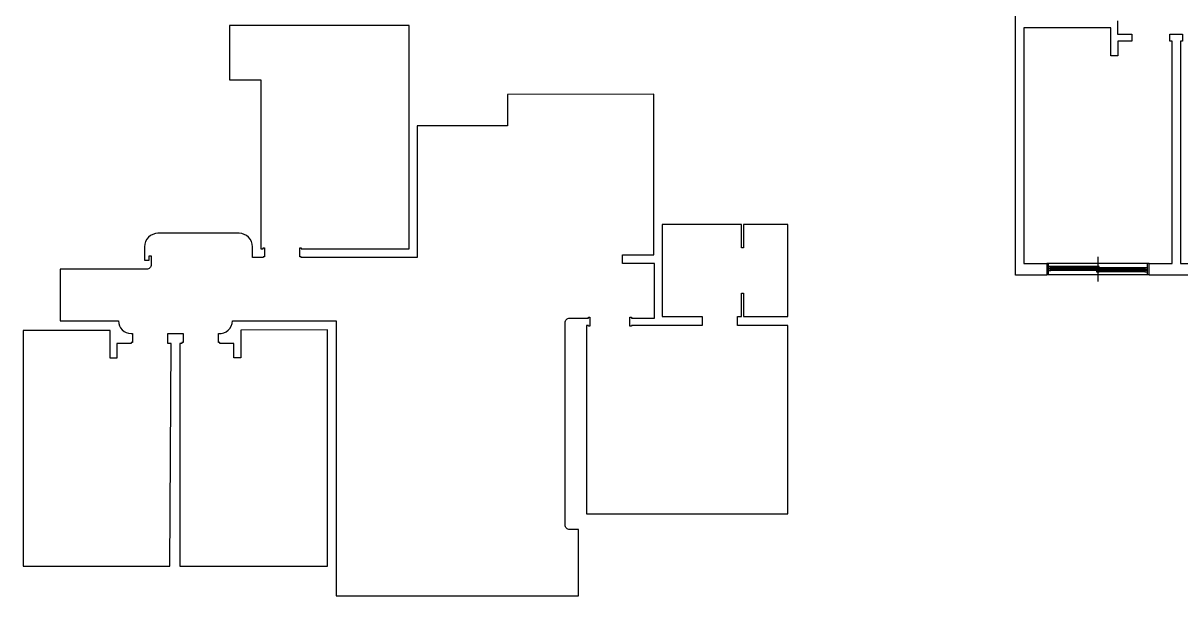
# Model space of a CAD drawing. Header units: millimetres. Extents: x 236955 to 308542, y 30900 to 88969.
# Drawn here: x 255663 to 281489, y 30900 to 43682 of the extents above; entities that cross this region are included whole.
import ezdxf

# ---------------------------------------------------------------- set-up
doc = ezdxf.new("R2010")
doc.units = ezdxf.units.MM
doc.header["$LTSCALE"] = 100
for name, color, linetype in [('03-WAL NEW', 3, 'Continuous'), ('07-DIM WAL', 5, 'Continuous'), ('F-WALL1', 2, 'Continuous'), ('F-WIN', 4, 'Continuous')]:
    doc.layers.add(name, color=color, linetype=linetype)

msp = doc.modelspace()

# ---------------------------------------------------------------- hatches: boundary and pattern name
at = {"layer": '03-WAL NEW', "transparency": 33554687}
h = msp.add_hatch(dxfattribs=at)
h.set_pattern_fill('WOOD02', color=8, scale=1200)
h.set_pattern_definition([(0, (0, 182880), (0, 182880), [228600, 0])])
h.paths.add_polyline_path([(272721.6, 32731.7), (272721.6, 36936.7), (271600.6, 36936.7), (271600.6, 37136.7), (271690.6, 37136.7), (271689.1, 37656.7), (271730.6, 37656.7), (271730.6, 37136.7), (272721.6, 37136.7), (272721.6, 39186.7), (271730.6, 39186.7), (271730.6, 38666.7), (271690.6, 38666.7), (271690.6, 39186.7), (269917.6, 39186.7), (269917.6, 37136.7), (270810.6, 37136.7), (270810.6, 36936.7), (269230.6, 36936.7), (269230.6, 36916.7), (269200.6, 36916.7), (269200.6, 37116.7), (269230.6, 37116.7), (269230.6, 37096.7), (269745.6, 37096.7), (269745.6, 38315.7), (269035.6, 38315.7), (269035.6, 38510.7), (269735.6, 38510.7), (269735.6, 42093), (266465.6, 42090.7), (266465.6, 41390.7), (264455.6, 41390.7), (264455.6, 38448.7), (261865.6, 38448.7), (261865.6, 38468.2), (261835.6, 38468.2), (261835.6, 38668.2), (261865.6, 38668.2), (261865.6, 38645.7), (264270.6, 38645.7), (264270.6, 43630.7), (260268.6, 43630.7), (260268.6, 42415.7), (260965.6, 42415.7), (260965.6, 38645.7), (261015.6, 38645.7), (261015.6, 38668.2), (261045.6, 38668.2), (261045.6, 38468.2), (261015.6, 38468.2), (261015.6, 38448.7), (260780.6, 38448.7), (260780.6, 38690.7, 0.4142136), (260480.6, 38990.7), (258670.6, 38990.7, 0.4142136), (258370.6, 38690.7), (258370.6, 38390.7), (258470.6, 38390.7), (258470.6, 38490.7), (258520.6, 38490.7), (258520.6, 38290.7, -0.4142136), (258420.6, 38190.7), (256485.6, 38190.7), (256485.6, 37034.7), (257790.6, 37034.7, 0.4142136), (258070.6, 36754.7), (258100.6, 36754.7), (258100.6, 36554.7), (258070.6, 36554.7), (258070.6, 36529.7), (257755.6, 36529.7), (257755.6, 36204.7), (257602.6, 36204.7), (257602.6, 36824.7), (255662.6, 36824.7), (255662.6, 31564.7), (258935.6, 31564.7), (258965.6, 36529.7), (258890.6, 36529.7), (258890.6, 36754.7), (259230.6, 36754.7), (259230.6, 36554.7), (259200.6, 36554.7), (259200.6, 36529.7), (259155.6, 36529.7), (259155.6, 31564.7), (262455.6, 31564.7), (262455.6, 36838.2), (260515.6, 36831.7), (260515.6, 36211.7), (260365.6, 36211.7), (260365.6, 36529.7), (260050.6, 36529.7), (260050.6, 36554.7), (260020.6, 36554.7), (260020.6, 36754.7, 0.4417014), (260330.6, 37034.7), (262646.6, 37034.7), (262646.6, 30899.7), (268049.6, 30899.7), (268049.6, 32379.7), (267852.6, 32379.7, -0.4142136), (267752.6, 32479.7), (267752.6, 36996.7, -0.4142136), (267852.6, 37096.7), (268275.6, 37096.7), (268275.6, 37116.7), (268305.6, 37116.7), (268305.6, 36916.7), (268275.6, 36916.7), (268275.6, 36936.7), (268230.6, 36936.7), (268230.6, 32731.7)])

# ---------------------------------------------------------------- linework, layer by layer
at = {"layer": '07-DIM WAL'}
msp.add_lwpolyline([(272721.6, 32731.7), (272721.6, 36936.7), (271600.6, 36936.7), (271600.6, 37136.7), (271690.6, 37136.7), (271689.1, 37656.7), (271730.6, 37656.7), (271730.6, 37136.7), (272721.6, 37136.7), (272721.6, 39186.7), (271730.6, 39186.7), (271730.6, 38666.7), (271690.6, 38666.7), (271690.6, 39186.7), (269917.6, 39186.7), (269917.6, 37136.7), (270810.6, 37136.7), (270810.6, 36936.7), (269230.6, 36936.7), (269230.6, 36916.7), (269200.6, 36916.7), (269200.6, 37116.7), (269230.6, 37116.7), (269230.6, 37096.7), (269745.6, 37096.7), (269745.6, 38315.7), (269035.6, 38315.7), (269035.6, 38510.7), (269735.6, 38510.7), (269735.6, 42093), (266465.6, 42090.7), (266465.6, 41390.7), (265150.6, 41390.7), (264455.6, 41390.7), (264455.6, 38448.7), (261865.6, 38448.7), (261865.6, 38468.2), (261835.6, 38468.2), (261835.6, 38668.2), (261865.6, 38668.2), (261865.6, 38645.7), (264270.6, 38645.7), (264270.6, 43630.7), (260268.6, 43630.7), (260268.6, 42415.7), (260965.6, 42415.7), (260965.6, 38645.7), (261015.6, 38645.7), (261015.6, 38668.2), (261045.6, 38668.2), (261045.6, 38468.2), (261015.6, 38468.2), (261015.6, 38448.7), (260780.6, 38448.7), (260780.6, 38690.7, 0.4142136), (260480.6, 38990.7), (260313.1, 38990.7), (258883.5, 38990.7), (258670.6, 38990.7, 0.4142136), (258370.6, 38690.7), (258370.6, 38390.7), (258470.6, 38390.7), (258470.6, 38490.7), (258520.6, 38490.7), (258520.6, 38290.7, -0.4142136), (258420.6, 38190.7), (258200.6, 38190.7), (257450.6, 38190.7), (256485.6, 38190.7), (256485.6, 37034.7), (257790.6, 37034.7, 0.4142136), (258070.6, 36754.7), (258100.6, 36754.7), (258100.6, 36554.7), (258070.6, 36554.7), (258070.6, 36529.7), (257755.6, 36529.7), (257755.6, 36204.7), (257602.6, 36204.7), (257602.6, 36824.7), (255662.6, 36824.7), (255662.6, 31564.7), (258935.6, 31564.7), (258965.6, 36529.7), (258890.6, 36529.7), (258890.6, 36754.7), (259230.6, 36754.7), (259230.6, 36554.7), (259200.6, 36554.7), (259200.6, 36529.7), (259155.6, 36529.7), (259155.6, 31564.7), (262455.6, 31564.7), (262455.6, 36838.2), (260515.6, 36831.7), (260515.6, 36211.7), (260365.6, 36211.7), (260365.6, 36529.7), (260050.6, 36529.7), (260050.6, 36554.7), (260020.6, 36554.7), (260020.6, 36754.7, 0.4417014), (260330.6, 37034.7), (262646.6, 37034.7), (262646.6, 30899.7), (268049.6, 30899.7), (268049.6, 32379.7), (267852.6, 32379.7, -0.4142136), (267752.6, 32479.7), (267752.6, 36996.7, -0.4142136), (267852.6, 37096.7), (268275.6, 37096.7), (268275.6, 37116.7), (268305.6, 37116.7), (268305.6, 36916.7), (268275.6, 36916.7), (268275.6, 36936.7), (268230.6, 36936.7), (268230.6, 32731.7)], format="xyb", close=True, dxfattribs=at)
at = {"layer": 'F-WALL1'}
for points in [[(280077, 43732.5), (280077, 43437.5), (280397, 43437.5), (280397, 43279.5), (280082, 43279.5), (280082, 42954.5), (279929, 42954.5), (279929, 43574.5), (277989, 43574.5), (277989, 38314.5), (278499, 38314.5), (278499, 38059.5), (277797, 38059.5), (277797, 47015.5)], [(281982, 38059.5), (280779, 38059.5), (280779, 38314.5), (281292, 38314.5), (281292, 43279.5), (281247, 43279.5), (281247, 43437.5), (281527, 43437.5), (281527, 43279.5), (281482, 43279.5), (281482, 38314.5), (281982, 38314.5), (281982, 38059.5), (282003.7, 38059.5)]]:
    msp.add_lwpolyline(points, dxfattribs=at)
at = {"layer": 'F-WIN'}
for p, q in [((280779, 38314.5), (278499, 38314.5)), ((278499, 38314.5), (278499, 38069.5)), ((278529, 38314.5), (278529, 38069.5)), ((279609, 38252), (278589, 38252)), ((278589, 38237), (279609, 38237)), ((279639, 38467.9), (279639, 37916.2)), ((280749, 38069.5), (280749, 38314.5)), ((280779, 38069.5), (280779, 38314.5)), ((278499, 38069.5), (280779, 38069.5)), ((279609, 38222), (278589, 38222)), ((279609, 38192), (278589, 38192)), ((278589, 38177), (279609, 38177)), ((279609, 38162), (278589, 38162)), ((280689, 38222), (279669, 38222)), ((279669, 38207), (280689, 38207)), ((280689, 38192), (279669, 38192)), ((280689, 38162), (279669, 38162)), ((279669, 38147), (280689, 38147)), ((280689, 38132), (279669, 38132))]:
    msp.add_line(p, q, dxfattribs=at)
for points in [[(278529, 38252), (278529, 38222), (278589, 38222), (278589, 38252)], [(279609, 38252), (279609, 38222), (279669, 38222), (279669, 38252)], [(278529, 38192), (278529, 38162), (278589, 38162), (278589, 38192)], [(279609, 38222), (279609, 38192), (279669, 38192), (279669, 38222)], [(279609, 38162), (279609, 38132), (279669, 38132), (279669, 38162)], [(280689, 38222), (280689, 38192), (280749, 38192), (280749, 38222)], [(280689, 38162), (280689, 38132), (280749, 38132), (280749, 38162)]]:
    msp.add_lwpolyline(points, close=True, dxfattribs=at)
msp.add_lwpolyline([(279639, 38192), (279609, 38192), (279609, 38162), (279669, 38162), (279669, 38192)], dxfattribs=at)

doc.saveas('drawing.dxf')
